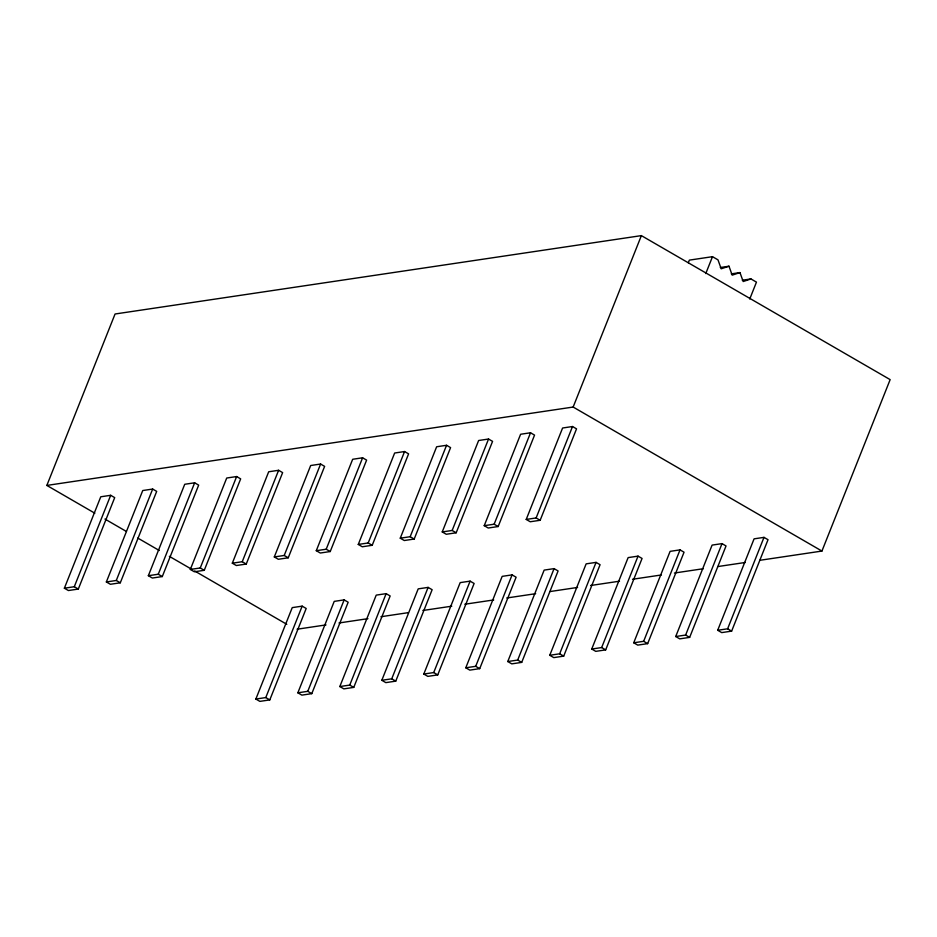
<?xml version="1.0" encoding="UTF-8"?>
<svg xmlns="http://www.w3.org/2000/svg" width="937" height="937" viewBox="0 0 937 937"><rect width="100%" height="100%" fill="white"/><g stroke="black" fill="none" stroke-linecap="round" stroke-linejoin="round"><path stroke-width="1.41" d="M94.836 513.207L46.85 485.425L115.064 314L641.376 235.62L890.15 379.626L821.936 551.061L759.755 560.314M64.372 588.213L100.763 496.786L110.683 495.298L114.701 497.629L78.31 589.057L68.401 590.533L64.372 588.213L74.292 586.726L78.31 589.057M74.292 586.726L110.683 495.298M106.361 581.959L142.74 490.531L152.661 489.055L156.69 491.375L120.299 582.802L110.379 584.278L106.361 581.959L116.282 580.483L120.299 582.802M116.282 580.483L152.661 489.055M148.351 575.705L184.73 484.277L194.65 482.801L198.667 485.132L162.288 576.56L152.368 578.035L148.351 575.705L158.271 574.229L162.288 576.56M158.271 574.229L194.65 482.801M190.328 569.45L226.719 478.022L236.639 476.546L240.657 478.877L204.266 570.305L194.357 571.781L190.328 569.45L200.249 567.974L204.266 570.305M200.249 567.974L236.639 476.546M232.317 563.196L268.696 471.768L278.617 470.292L282.634 472.623L246.255 564.051L236.335 565.526L232.317 563.196L242.238 561.72L246.255 564.051M242.238 561.72L278.617 470.292M274.307 556.941L310.686 465.513L320.606 464.038L324.624 466.368L288.245 557.796L278.324 559.272L274.307 556.941L284.216 555.465L288.245 557.796M284.216 555.465L320.606 464.038M255.86 699.049L292.239 607.621L302.159 606.145L306.188 608.476L269.797 699.904L259.877 701.38L255.86 699.049L265.78 697.573L269.797 699.904M316.284 550.698L352.675 459.271L362.596 457.795L366.613 460.114L330.222 551.542L320.313 553.017L316.284 550.698L326.205 549.223L330.222 551.542M265.78 697.573L302.159 606.145M326.205 549.223L362.596 457.795M297.849 692.806L334.228 601.378L344.148 599.891L348.166 602.222L311.787 693.649L301.866 695.125L297.849 692.806L307.769 691.319L311.787 693.649M358.274 544.444L394.653 453.016L404.573 451.54L408.591 453.859L372.212 545.287L362.291 546.775L358.274 544.444L368.194 542.968L372.212 545.287M307.769 691.319L344.148 599.891M368.194 542.968L404.573 451.54M339.826 686.552L376.217 595.124L386.138 593.648L390.155 595.967L353.764 687.395L343.856 688.871L339.826 686.552L349.747 685.076L353.764 687.395M400.263 538.189L436.642 446.762L446.562 445.286L450.58 447.617L414.201 539.044L404.28 540.52L400.263 538.189L410.172 536.714L414.201 539.044M349.747 685.076L386.138 593.648M410.172 536.714L446.562 445.286M381.816 680.297L418.195 588.869L428.115 587.394L432.133 589.713L395.754 681.14L385.833 682.628L381.816 680.297L391.736 678.821L395.754 681.14M442.241 531.935L478.631 440.507L488.54 439.031L492.569 441.362L456.178 532.79L446.27 534.266L442.241 531.935L452.161 530.459L456.178 532.79M391.736 678.821L428.115 587.394M452.161 530.459L488.54 439.031M423.805 674.043L460.184 582.615L470.105 581.139L474.122 583.47L437.743 674.898L427.822 676.373L423.805 674.043L433.714 672.567L437.743 674.898M484.23 525.68L520.609 434.253L530.529 432.777L534.547 435.108L498.168 526.535L488.247 528.011L484.23 525.68L494.15 524.205L498.168 526.535M433.714 672.567L470.105 581.139M494.15 524.205L530.529 432.777M465.783 667.788L502.173 576.36L512.094 574.885L516.111 577.215L479.721 668.643L469.812 670.119L465.783 667.788L475.703 666.312L479.721 668.643M526.219 519.438L562.598 428.01L572.519 426.522L576.536 428.853L540.157 520.281L530.237 521.757L526.219 519.438L536.128 517.95L540.157 520.281M46.85 485.425L573.151 407.045L641.376 235.62M475.703 666.312L512.094 574.885M536.128 517.95L572.519 426.522M507.772 661.534L544.151 570.106L554.072 568.63L558.089 570.961L521.71 662.389L511.789 663.864L507.772 661.534L517.692 660.058L521.71 662.389M517.692 660.058L554.072 568.63M688.32 262.723L689.351 260.123L712.495 256.679L717.988 259.854L721.197 268.79L728.986 266.225L732.195 275.15L739.972 272.585L743.182 281.522L750.97 278.945L756.464 282.131L749.752 299.008M549.761 655.291L586.14 563.863L596.061 562.376L600.078 564.706L563.699 656.134L553.779 657.61L549.761 655.291L559.67 653.803L563.699 656.134M705.772 273.557L712.495 256.679M559.67 653.803L596.061 562.376M591.739 649.036L628.13 557.609L638.038 556.133L642.068 558.452L605.677 649.88L595.768 651.356L591.739 649.036L601.659 647.561L605.677 649.88M601.659 647.561L638.038 556.133M633.728 642.782L670.107 551.354L680.028 549.878L684.045 552.209L647.666 643.637L637.746 645.113L633.728 642.782L643.649 641.306L647.666 643.637M643.649 641.306L680.028 549.878M675.718 636.528L712.097 545.1L722.017 543.624L726.034 545.955L689.655 637.383L679.735 638.858L675.718 636.528L685.626 635.052L689.655 637.383M685.626 635.052L722.017 543.624M717.695 630.273L754.086 538.845L763.995 537.37L768.024 539.7L731.633 631.128L721.724 632.604L717.695 630.273L727.616 628.797L731.633 631.128M727.616 628.797L763.995 537.37M720.307 267.513L728.986 266.225M731.305 273.873L739.972 272.585M742.291 280.245L750.97 278.945M297.076 629.219L325.994 624.909M339.007 622.976L367.925 618.666M380.937 616.733L408.403 612.634M422.868 610.491L451.786 606.18M464.799 604.236L493.717 599.938M506.73 597.993L535.648 593.695M550.101 591.54L577.579 587.44M590.591 585.508L619.509 581.198M632.522 579.265L661.44 574.955M674.453 573.022L703.371 568.712M717.824 566.557L745.302 562.469M573.151 407.045L821.936 551.061M104.944 519.051L126.413 531.478M137.774 538.061L159.243 550.487M169.339 556.332L192.073 569.485M194.603 570.949L286.792 624.311"/></g></svg>
